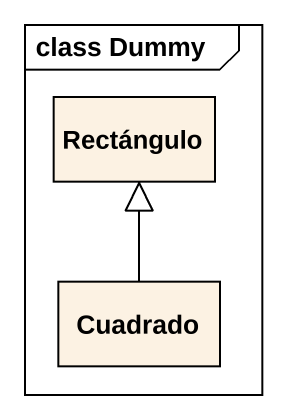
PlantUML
@startuml
mainframe class Dummy
hide circle
hide empty members
class Rectángulo
class Cuadrado
Cuadrado -up-|> Rectángulo
@enduml
